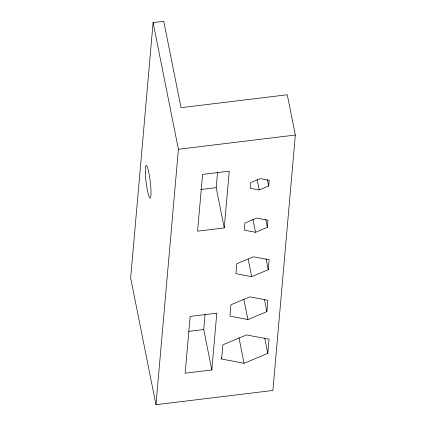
<?xml version="1.0" encoding="UTF-8"?>
<svg xmlns="http://www.w3.org/2000/svg" width="426" height="426" viewBox="0 0 426 426"><rect width="100%" height="100%" fill="white"/><g stroke="black" fill="none" stroke-linecap="round" stroke-linejoin="round"><path stroke-width="0.64" d="M153.088 22.599L130.67 278.029L155.98 404.7L272.912 390.472L295.33 135.042L287.284 94.764L181.018 107.687L163.754 21.3L153.088 22.599L178.403 149.27L155.98 404.7M211.818 369.954L216.797 313.19L190.14 316.433L185.156 373.197L211.818 369.954L203.74 329.548L205.076 314.367M224.246 227.926L229.231 171.161L202.568 174.404L197.589 231.169L224.246 227.926L216.2 187.642L217.532 172.461M221.605 359.017L222.851 344.826L246.563 334.921L269.03 339.208L267.784 353.399L244.071 363.303L221.605 359.017L221.35 357.733M268.71 186.013L269.211 180.336L260.222 178.622L250.738 182.584L250.243 188.26L259.226 189.975L268.71 186.013L267.416 179.516M267.368 227.335L267.991 220.237L256.761 218.096L244.902 223.048L244.279 230.141L255.515 232.287L267.368 227.335L265.813 219.534M268.252 269.727L269.125 259.791L253.395 256.793L236.797 263.726L235.929 273.657L251.654 276.66L268.252 269.727L266.037 258.646M266.878 311.64L267.874 300.287L249.902 296.858L230.935 304.782L229.939 316.135L247.911 319.564L266.878 311.64L264.44 299.43M178.403 149.27L295.33 135.042M200.593 189.543L216.2 187.642M188.787 331.369L203.74 329.548M257.15 179.58L259.226 189.975M252.916 219.289L255.515 232.287M264.7 337.978L267.784 353.399M248.14 259.067L251.654 276.66M243.8 299.004L247.911 319.564M238.938 337.6L244.071 363.303M145.335 172.647A16.417 2.087 83.1 0 0 149.963 198.047A16.417 2.087 83.1 0 0 149.212 174.681A16.417 2.087 83.1 0 0 145.335 172.647"/></g></svg>
